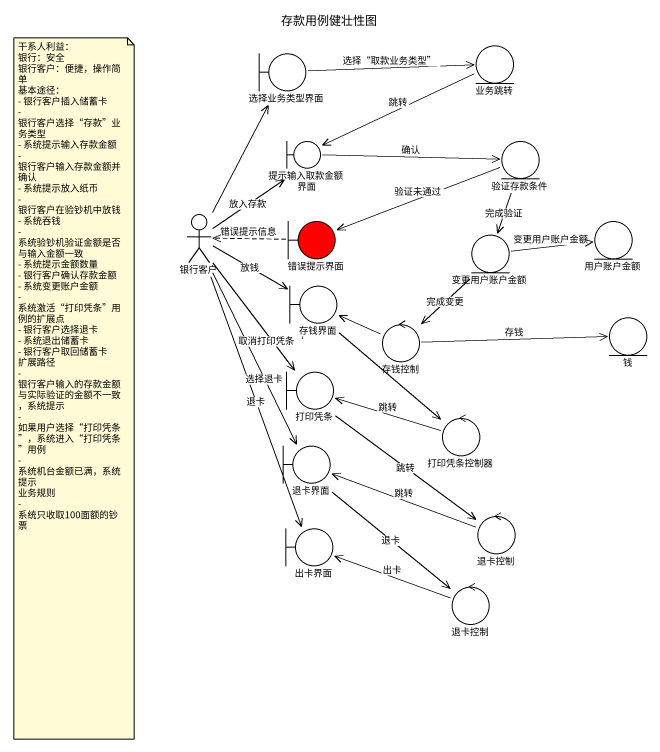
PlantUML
@startuml
title 存款用例健壮性图
boundary 选择业务类型界面
entity 业务跳转
boundary 提示输入取款金额界面
entity 验证存款条件
actor 银行客户
boundary 错误提示界面 #FF0000
entity 变更用户账户金额
entity 用户账户金额
boundary 存钱界面
control 存钱控制
entity 钱
boundary 打印凭条
control 打印凭条控制器
boundary 退卡界面
control 退卡控制
boundary 出卡界面
control "退卡控制" as 退卡控制_2
选择业务类型界面 -right-> 业务跳转 : 选择“取款业务类型”
业务跳转 -left-> 提示输入取款金额界面 : 跳转
提示输入取款金额界面 -right-> 验证存款条件 : 确认
验证存款条件 -left-> 错误提示界面 : 验证未通过
验证存款条件 --> 变更用户账户金额 : 完成验证
银行客户 -up-> 选择业务类型界面
银行客户 -up-> 提示输入取款金额界面 : 放入存款
银行客户 -right-> 存钱界面 : 放钱
银行客户 --> 打印凭条 : 取消打印凭条‘
银行客户 --> 退卡界面 : 选择退卡
银行客户 --> 出卡界面 : 退卡
错误提示界面 .left.> 银行客户 : 错误提示信息
变更用户账户金额 -right-> 用户账户金额 : 变更用户账户金额
变更用户账户金额 --> 存钱控制 : 完成变更
存钱界面 --> 打印凭条控制器
存钱控制 -left-> 存钱界面
存钱控制 -right-> 钱 : 存钱
打印凭条 --> 退卡控制 : 跳转
打印凭条控制器 -left-> 打印凭条 : 跳转
退卡界面 --> 退卡控制_2 : 退卡
退卡控制 -left-> 退卡界面 : 跳转
退卡控制_2 -left-> 出卡界面 : 出卡
note as N1
  干系人利益：
  银行：安全
  银行客户：便捷，操作简单
  基本途径：
  - 银行客户插入储蓄卡
  - 银行客户选择“存款”业务类型
  - 系统提示输入存款金额
  - 银行客户输入存款金额并确认
  - 系统提示放入纸币
  - 银行客户在验钞机中放钱
  - 系统吞钱
  - 系统验钞机验证金额是否与输入金额一致
  - 系统提示金额数量
  - 银行客户确认存款金额
  - 系统变更账户金额
  - 系统激活“打印凭条”用例的扩展点
  - 银行客户选择退卡
  - 系统退出储蓄卡
  - 银行客户取回储蓄卡
  扩展路径
  - 银行客户输入的存款金额与实际验证的金额不一致，系统提示
  - 如果用户选择“打印凭条”，系统进入“打印凭条”用例
  - 系统机台金额已满，系统提示
  业务规则
  - 系统只收取100面额的钞票
end note
@enduml
